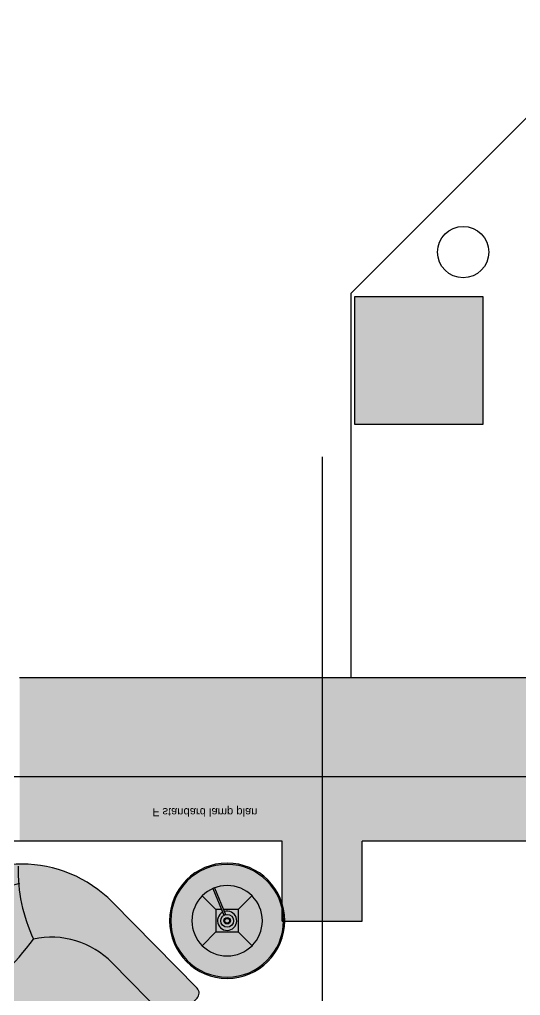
# Model space of a CAD drawing. Header units: millimetres. Extents: x 11159 to 50121, y 18346 to 37577.
# Drawn here: x 37050 to 38615, y 34274 to 37321 of the extents above; entities that cross this region are included whole.
import ezdxf

# ---------------------------------------------------------------- set-up
doc = ezdxf.new("R2010")
doc.units = ezdxf.units.MM
for name, color, linetype in [('axis', 40, 'Continuous'), ('furnhatch', 254, 'Continuous'), ('furniture', 34, 'Continuous'), ('HATCH', 8, 'Continuous'), ('wall', 5, 'Continuous')]:
    doc.layers.add(name, color=color, linetype=linetype)
doc.styles.get("Standard").update_dxf_attribs({"font": 'arial.ttf'})

# ---------------------------------------------------------------- blocks, each defined once
blk = doc.blocks.new('armchaer')
h = blk.add_hatch(color=254)
edge = h.paths.add_edge_path()
edge.add_ellipse((-296.1263035950251, -268.9037169185576), major_axis=(-270.2235710185463, -294.922393723302), ratio=0.999999999988288, start_angle=89.99008652182249, end_angle=179.990086521822, ccw=False)
edge.add_line((-1.250669137647492, -539.1783121973567), (-255.7883912124962, -816.8846656661917))
edge.add_ellipse((-272.1703709045687, -801.8694103729104), major_axis=(-15.71348386204226, -15.71348386204226), ratio=0.9999999999882825, start_angle=2.4925167828245094, end_angle=92.49251678276562, ccw=False)
edge.add_ellipse((-120.2704686007346, -623.2300702738867), major_axis=(-181.5130642803174, -181.5130642803173), ratio=0.9999999999883796, start_angle=338.98577750442445, end_angle=364.44039008106915, ccw=False)
edge.add_ellipse((395.9691245281283, 459.8772005311039), major_axis=(-993.4064497580682, -993.4064497580682), ratio=0.9999999999883331, start_angle=2.492516782837015, end_angle=12.696847287550781, ccw=False)
edge.add_line((-553.2953151249094, -575.7915556125663), (-566.400898877022, -563.7793513793549))
edge.add_line((-566.400898877022, -563.7793513793513), (-579.5064826291782, -551.7671471461217))
edge.add_ellipse((369.7579570207745, 483.9016090002115), major_axis=(-993.4064497579917, -993.4064497579917), ratio=0.9999999999883399, start_angle=352.2881862781159, end_angle=362.4925167828335, ccw=False)
edge.add_ellipse((-664.3934771107452, -124.502441666722), major_axis=(-181.5130642803177, -181.5130642803177), ratio=0.9999999999883168, start_angle=0.5446434846014085, end_angle=25.99925606122912, ccw=False)
edge.add_ellipse((-829.1576804350916, -291.3507304017949), major_axis=(-15.71348386204155, -15.71348386204155), ratio=0.9999999999883177, start_angle=272.4925167827872, end_angle=362.49251678284435, ccw=False)
edge.add_line((-845.5396601271932, -276.335475108528), (-591.0019380523736, 1.370878360270581))
edge.add_ellipse((-296.1263035950105, -268.9037169185613), major_axis=(-270.2524260228694, -294.8959526379626), ratio=0.9999999999882909, start_angle=179.9956925528132, end_angle=269.9956925528138, ccw=False)
at = {"color": 34}
for p, q in [((-591.001938052359, 1.370878360259667), (-845.5396601271786, -276.335475108528)), ((-582.8015916605946, -187.012531552944), (-747.9693998884613, -367.2143081678732)), ((-354.8018872786779, -727.5804352063096), (-189.6340790507966, -547.3786585913804)), ((-255.7883912124962, -816.8846656661844), (-1.250669137691148, -539.1783121973858)), ((-579.5064826306916, -551.7671471447393), (-566.400898877022, -563.7793513793513)), ((-566.400898877022, -563.7793513793513), (-553.2953151233523, -575.7915556139815))]:
    blk.add_line(p, q, dxfattribs=at)
for centre, major_axis, ratio, start_param, end_param in [((-296.1263035950105, -268.9037169185613), (-270.2524260228694, -294.8959526379626), 0.9999999999882909, 3.141517474454028, 4.712313801248935), ((-793.1544278063666, 91.92787136632978), (-348.8249108645073, -348.8249108645073), 0.9999999999883212, 1.946756624129567, 2.42193245069571), ((-390.5478019447037, -371.9196855616683), (-304.6240642121495, -332.3737738375273), 0.9999999999882843, 2.594611066454934, 3.688507999574148), ((-296.1263035950251, -268.9037169185576), (-270.2235710185463, -294.922393723302), 0.999999999988288, 1.570623303960375, 3.141419630755262), ((-386.2178353556956, -367.195595072164), (-188.5618063444662, -188.5618063444662), 0.9999999999883372, 3.755140864209717, 4.755891604905364), ((385.8845747898158, 475.1854205124109), (-657.1867720202041, -657.186772020204), 0.9999999999883307, 6.171218689696627, 6.482157173705834), ((106.5299314967269, -732.6971490658434), (-348.8249108644964, -348.8249108644964), 0.9999999999883369, 3.94825810552629, 4.423433932094577), ((-829.1576804350916, -291.3507304017949), (-15.71348386204155, -15.71348386204155), 0.9999999999883177, 4.755891604905543, 6.326687931701437), ((-386.217835355681, -367.1955950721676), (-188.5618063444629, -188.5618063444628), 0.9999999999883349, 1.614298951315604, 2.615049692012646), ((-664.3934771107452, -124.502441666722), (-181.5130642803177, -181.5130642803177), 0.9999999999883168, 0.009505822055827536, 0.4537726213375407), ((369.7579570207745, 483.9016090002115), (-993.4064497579917, -993.4064497579917), 0.9999999999883401, 6.148588766432231, 6.326687931701247), ((395.9691245281283, 459.8772005311039), (-993.4064497580681, -993.4064497580681), 0.9999999999883332, 0.04350262452172179, 0.2216017897906733), ((-120.2704686007346, -623.2300702738867), (-181.5130642803174, -181.5130642803173), 0.9999999999883794, 5.916417934885134, 6.36068473416714), ((-272.1703709045687, -801.8694103729104), (-15.71348386204226, -15.71348386204226), 0.9999999999882825, 0.04350262452150284, 1.614298951315372)]:
    blk.add_ellipse(centre, major_axis=major_axis, ratio=ratio, start_param=start_param, end_param=end_param, dxfattribs=at)
blk = doc.blocks.new('F standard lamp plan')
at = {"layer": 'furnhatch', "linetype": 'ByBlock'}
h = blk.add_hatch(color=256, dxfattribs=at)
edge = h.paths.add_edge_path()
edge.add_arc((-3.865352482534945e-12, 0), 18, 0, 360)
at = {"color": 0, "linetype": 'ByBlock', "lineweight": -2}
for p, q in [((-7.816168222333772, 7.776917297385353), (-3.539250924990029, 3.499999999992838)), ((3.460749074875594, 3.500000000000909), (7.59907607120681, 7.638326996432625)), ((-3.499999999945203, -3.500000000000682), (-3.499999999952934, 3.499999999992951)), ((-3.499999999952934, 3.499999999992951), (3.499999999945203, 3.500000000000909)), ((3.499999999945203, 3.500000000000909), (3.499999999952934, -3.499999999992724)), ((-4.448177953097911, -10.06050261654991), (-0.9880781614936041, -1.73887939395388)), ((-3.953691141196941, -10.26490751833899), (-0.5256193474065185, -1.929695390876645)), ((-3.539250924982298, -3.500000000026716), (-7.797775296496866, -7.758524371644626)), ((-1.720345518349859, -3.499999999998749), (-3.499999999945203, -3.500000000000682)), ((3.499999999952934, -3.499999999992724), (-1.179149418211637, -3.499999999998067)), ((3.460749074915839, -3.499999999992724), (7.737666372261174, -7.776917297386944))]:
    blk.add_line(p, q, dxfattribs=at)
for radius in [18, 17.59999999999991, 11]:
    blk.add_circle((-3.865352482534945e-12, 0), radius, dxfattribs=at)
at = {"color": 0, "linetype": 'ByBlock', "lineweight": -2, "extrusion": (0, 0, -1)}
for major_axis, ratio, start_param, end_param in [((-2.121320343543855, 2.121320343543855), 0.9999999999998038, 4.403119985289798, 10.51764655626225), ((1.414213562362186, 1.414213562362186), 0.9999999999999667, 0.7853981633963278, 7.068583470575915), ((-0.7071067811811766, 0.7071067811811766), 0.9999999999997298, 2.356194490191073, 8.639379797370658), ((-0.53033008588585, 0.53033008588585), 0.9999999999998525, 2.35619449019121, 8.639379797370797)]:
    blk.add_ellipse((0, 0), major_axis=major_axis, ratio=ratio, start_param=start_param, end_param=end_param, dxfattribs=at)
at = {"layer": 'Defpoints', "color": 5}
blk.add_text('F standard lamp plan', height=2.5, dxfattribs=at).set_placement((-23.33333333333334, -35.15161252395603))

msp = doc.modelspace()

# ---------------------------------------------------------------- hatches: boundary and pattern name
at = {"layer": 'HATCH', "true_color": 0x2b2b2b}
h = msp.add_hatch(color=250, dxfattribs=at)
h.dxf.hatch_style = 1
h.paths.add_polyline_path([(38584.9003107828, 23756.37710312664), (38119.9003107828, 23756.37710312664), (38119.9003107828, 24551.33275666475), (37869.9003107828, 24551.33275666475), (37869.9003107828, 24356.37710312664), (36639.9003107828, 24356.37710312664), (36639.9003107828, 23846.37710312664), (37684.9003107828, 23846.37710312664), (37684.9003107828, 23246.37710312664), (38584.9003107828, 23246.37710312664)])
h.paths.add_polyline_path([(35129.9003107828, 24356.37710312664), (34594.9003107828, 24356.37710312664), (34594.9003107828, 28296.37710312664), (36414.90030955445, 28296.37710312664), (36414.90030955445, 28896.37710312664), (37869.90031078279, 28896.37710312665), (37869.9003107828, 25361.33275666475), (38119.9003107828, 25361.33275666475), (38119.9003107828, 30696.37710312664), (40509.9003107828, 30696.37710312665), (40509.90031078282, 30816.37710312665), (38119.9003107828, 30816.37710312664), (38119.9003107828, 31066.37710312664), (37869.9003107828, 31066.37710312664), (37869.9003107828, 30816.37710312663), (37219.90031078282, 30816.37710312663), (37219.90031078282, 30696.37710312663), (37869.9003107828, 30696.37710312663), (37869.90031078279, 29016.37710312665), (36414.90030955445, 29016.37710312664), (36414.90030955445, 29366.37714497871), (36294.90030955446, 29366.37714497871), (36294.90030955445, 28416.37710312666), (34594.90031078283, 28416.37710312664), (34594.90031078282, 28801.37710312664), (34084.9003107828, 28801.37710312664), (34084.9003107828, 23846.37710312664), (35129.9003107828, 23846.37710312664)])
h.paths.add_polyline_path([(42949.9003107828, 24356.37710312664), (41719.90031078277, 24356.37710312664), (41719.90031078279, 27856.37710312666), (41794.9003107828, 27856.37710312666), (41794.9003107828, 27976.37710312666), (41719.90031078277, 27976.37710312666), (41719.90031078277, 28581.37710312666), (41469.90031078279, 28581.37710312666), (41469.9003107828, 23756.37710312664), (41004.9003107828, 23756.37710312664), (41004.9003107828, 23246.37710312664), (41904.9003107828, 23246.37710312664), (41904.9003107828, 23846.37710312664), (42949.9003107828, 23846.37710312664)])
h.paths.add_polyline_path([(45504.9003107828, 35266.37710312664), (44249.9003107828, 35266.37710312664), (44249.9003107828, 34756.37710312664), (44994.9003107828, 34756.37710312664), (44994.9003107828, 30816.37710312666), (42504.9003107828, 30816.37710312666), (42504.9003107828, 30696.37710312666), (42599.9003107828, 30696.37710312666), (42599.9003107828, 30106.37710312664), (42719.90031078234, 30106.37710312664), (42719.9003107828, 30696.37710312665), (44194.9003107828, 30696.37710312665), (44194.90031078282, 30296.37710312665), (44994.9003107828, 30296.37710312665), (44994.9003107828, 28576.37710312666), (42719.90031115492, 28576.37710312666), (42719.9003107828, 29396.37710312664), (42599.9003107828, 29396.37710312664), (42599.9003107828, 27976.37710312666), (42504.9003107828, 27976.37710312666), (42504.9003107828, 27856.37710312666), (42719.9003107828, 27856.37710312666), (42719.9003107828, 28456.37710312666), (44994.9003107828, 28456.37710312666), (44994.9003107828, 24356.37710312664), (44459.9003107828, 24356.37710312664), (44459.9003107828, 23846.37710312664), (45504.90031078279, 23846.37710312664)])
h.paths.add_polyline_path([(44994.9003107828, 30416.37710312665), (44314.90031078282, 30416.37710312666), (44314.9003107828, 30696.37710312665), (44994.9003107828, 30696.37710312665)], flags=16)
h.paths.add_polyline_path([(41719.9003107828, 34756.37710312664), (42539.9003107828, 34756.37710312664), (42539.9003107828, 35266.37710312664), (40649.9003107828, 35266.37710312664), (40649.9003107828, 34756.37710312664), (41469.9003107828, 34756.37710312664), (41469.90031078282, 30816.37710312665), (41319.90031078282, 30816.37710312665), (41319.9003107828, 30696.37710312665), (41469.90031078282, 30696.37710312665), (41469.90031078279, 30091.37710312666), (41719.90031078289, 30091.37710312666), (41719.9003107828, 30696.37710312666), (41794.9003107828, 30696.37710312666), (41794.9003107828, 30816.37710312666), (41719.90031078279, 30816.37710312666), (41719.90031078279, 30856.37710312666)])
h.paths.add_polyline_path([(36509.90031078282, 30816.37710312663), (34594.9003107828, 30816.37710312663), (34594.9003107828, 34756.37710312664), (35339.90031078282, 34756.37710312663), (35339.90031078282, 35266.37710312664), (34084.9003107828, 35266.37710312664), (34084.9003107828, 30311.37710312664), (34594.9003107828, 30311.37710312664), (34594.9003107828, 30696.37710312663), (36294.90030955448, 30696.37710312663), (36294.90030955448, 30076.37714497871), (36414.90030955446, 30076.37714497871), (36414.90030955448, 30696.37710312663), (36509.90031078282, 30696.37710312663)])
h.paths.add_polyline_path([(38939.9003107828, 35266.37710312664), (37049.90031078282, 35266.37710312664), (37049.90031078282, 34756.37710312664), (37869.90031078282, 34756.37710312664), (37869.90031078282, 34506.37710312664), (38119.90031078277, 34506.37710312664), (38119.90031078277, 34756.37710312664), (38939.9003107828, 34756.37710312664)])
h.paths.add_polyline_path([(38497.03234513875, 36456.37710312664), (38097.03234513875, 36456.37710312664), (38097.03234513875, 36056.37710312664), (38497.03234513875, 36056.37710312664)])
h.paths.add_polyline_path([(41492.76827642685, 36456.37710312664), (41092.76827642685, 36456.37710312664), (41092.76827642685, 36056.37710312664), (41492.76827642685, 36056.37710312664)])

# ---------------------------------------------------------------- linework, layer by layer
at = {"layer": 'axis'}
for p, q in [((37994.9003107828, 35956.37710312664), (37994.9003107828, 18746.37710312664)), ((50120.9003107828, 34956.37710312664), (32518.80156209455, 34956.37710312664))]:
    msp.add_line(p, q, dxfattribs=at)
at = {"layer": 'wall', "color": 0}
for q in [(38939.9003107828, 37321.37710312664), (38084.9003107828, 35266.37710312664)]:
    msp.add_line((38084.9003107828, 36466.37710312664), q, dxfattribs=at)
at = {"layer": 'wall', "color": 5}
for p, q in [((38939.9003107828, 35266.37710312664), (37049.9003107828, 35266.37710312664)), ((37869.90031078282, 34756.37710312664), (37049.90031078283, 34756.37710312664)), ((37869.90031078282, 34506.37710312664), (37869.90031078282, 34756.37710312664)), ((38939.9003107828, 34756.37710312664), (38119.90031078277, 34756.37710312664)), ((38119.90031078277, 34506.37710312664), (38119.90031078277, 34756.37710312664)), ((37869.90031078277, 34506.37710312664), (38119.90031078277, 34506.37710312664))]:
    msp.add_line(p, q, dxfattribs=at)
at = {"layer": 'wall', "color": 4}
msp.add_line((37049.90031078283, 34756.37710312664), (35339.90031078282, 34756.37710312664), dxfattribs=at)
at = {"layer": 'wall', "color": 5}
msp.add_lwpolyline([(38097.03234513875, 36456.37710312664), (38497.03234513875, 36456.37710312664), (38497.03234513875, 36056.37710312664), (38097.03234513875, 36056.37710312664), (38097.03234513875, 36456.37710312664)], dxfattribs=at)
at = {"layer": 'wall', "color": 0}
msp.add_circle((38435.83794710248, 36595.18270509037), 80, dxfattribs=at)

# ---------------------------------------------------------------- block references
at = {"layer": 'furniture', "color": 34, "xscale": -10, "yscale": 10, "rotation": 180}
msp.add_blockref('F standard lamp plan', (37698.57878455319, 34507.40037466893), dxfattribs=at)
at = {"layer": 'furniture', "rotation": 87.08408814928805}
msp.add_blockref('armchaer', (36801.79736382212, 34593.91920677275), dxfattribs=at)

doc.saveas('drawing.dxf')
